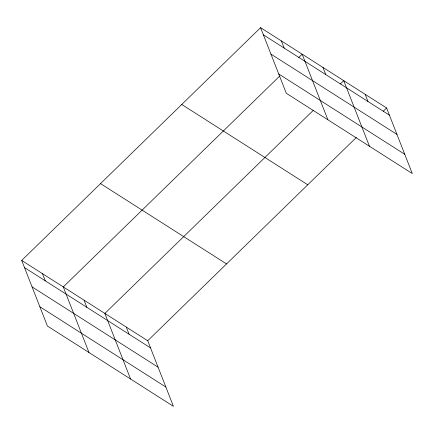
<?xml version="1.0" encoding="UTF-8"?>
<svg xmlns="http://www.w3.org/2000/svg" width="434" height="434" viewBox="0 0 434 434"><rect width="100%" height="100%" fill="white"/><g stroke="black" fill="none" stroke-linecap="round" stroke-linejoin="round"><path stroke-width="0.65" d="M21.7 260.427L147.712 340.733L173.416 406.327L47.404 326.021L21.7 260.427L260.584 27.673L386.596 107.979L412.3 173.573L286.288 93.267L260.584 27.673M279.577 76.189L63.283 286.928L88.992 352.522M298.804 57.451L302.167 54.174L327.871 119.768M313.467 110.182L104.865 313.429L130.574 379.023M340.386 83.952L343.75 80.675L369.459 146.269M147.712 340.733L356.309 137.486M383.227 111.256L386.596 107.979M263.389 34.834L389.401 115.14M270.946 54.12L396.958 134.426M278.731 73.986L404.743 154.292M181.754 104.48L307.76 184.786M100.531 183.62L226.543 263.926M24.505 267.588L150.517 347.894M32.062 286.874L158.074 367.18M39.852 306.74L165.859 387.047M365.173 94.324L367.978 101.491M322.961 67.422L325.766 74.588M281.373 40.921L284.183 48.087M126.289 327.079L129.093 334.245M84.077 300.176L86.881 307.343M42.494 273.675L45.299 280.841"/></g></svg>
